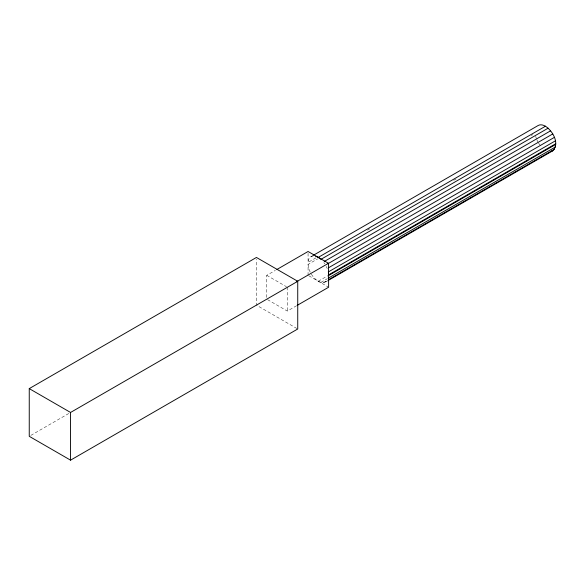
<?xml version="1.0" encoding="UTF-8"?>
<svg xmlns="http://www.w3.org/2000/svg" width="585" height="585" viewBox="0 0 585 585"><rect width="100%" height="100%" fill="white"/><g stroke="black" fill="none" stroke-linecap="round" stroke-linejoin="round"><path stroke-width="0.44" stroke-dasharray="2.92 2.19" d="M315.98 257.846L308.068 262.416L308.302 260.464A14.603 8.431 60 0 1 313.114 256.003M311.366 274.182A14.603 8.431 60 0 0 318.277 281.231C321.033 282.899 325.114 283.352 327.22 280.434M266.76 297.421L266.76 275.338L275.33 270.387M310.979 256.661L313.348 255.294M308.068 275.338L308.068 264.413L317.567 258.928M367.431 230.139L369.808 228.772M453.711 180.326L456.088 178.951M531.29 135.537L532.869 134.623M30.829 435.401L69.622 413.003M318.277 281.231L327.775 275.754M320.953 282.372L327.286 278.716M323.439 282.621L327.395 280.332M325.582 281.955L327.951 280.588M267.55 299.644L287.337 311.066L296.69 305.67M308.851 275.791L327.9 286.789M266.76 275.338L286.401 286.679M296.961 328.543L256.435 305.151L256.435 259.25M323.871 262.592L324.726 263.842M326.233 266.46L327.22 268.515M308.068 264.413L308.302 266.636A14.603 8.431 60 0 0 310.979 273.524M287.184 287.133L287.337 311.066M308.068 253.312L308.068 262.416M540.299 145.497A14.603 8.431 60 0 1 538.551 143.018M538.156 142.367A14.603 8.431 60 0 1 536.796 139.639M536.518 138.945A14.603 8.431 60 0 1 535.677 136.334"/><path stroke-width="0.88" d="M328.748 280.127L552.759 150.798C559.969 143.376 552.752 130.93 545.461 126.221A14.603 8.431 60 0 0 538.156 125.504L313.348 255.294M29.25 388.615L256.435 257.451L297.736 281.297L297.736 328.997L70.558 460.161L29.25 436.315L29.25 388.615L70.558 412.462L297.736 281.297M276.888 269.488L308.068 251.492L328.492 263.287L328.565 274.899L555.743 143.734M315.608 256.252A14.603 8.431 60 0 1 318.277 257.385L545.461 126.221M548.13 128.173L320.953 259.338L318.277 257.385M324.229 261.51L550.624 130.806M296.536 281.729L328.492 263.287M327.951 263.725L552.759 133.936M328.807 267.601L554.404 137.351M328.251 271.981L555.436 140.824M555.75 144.407L328.565 275.572L328.638 287.22L297.465 305.216M328.251 278.153L555.436 146.996M328.807 279.52L554.404 149.27M550.624 151.457L552.759 150.798M328.404 273.444L328.565 274.899M70.558 412.462L70.558 460.161"/></g></svg>
